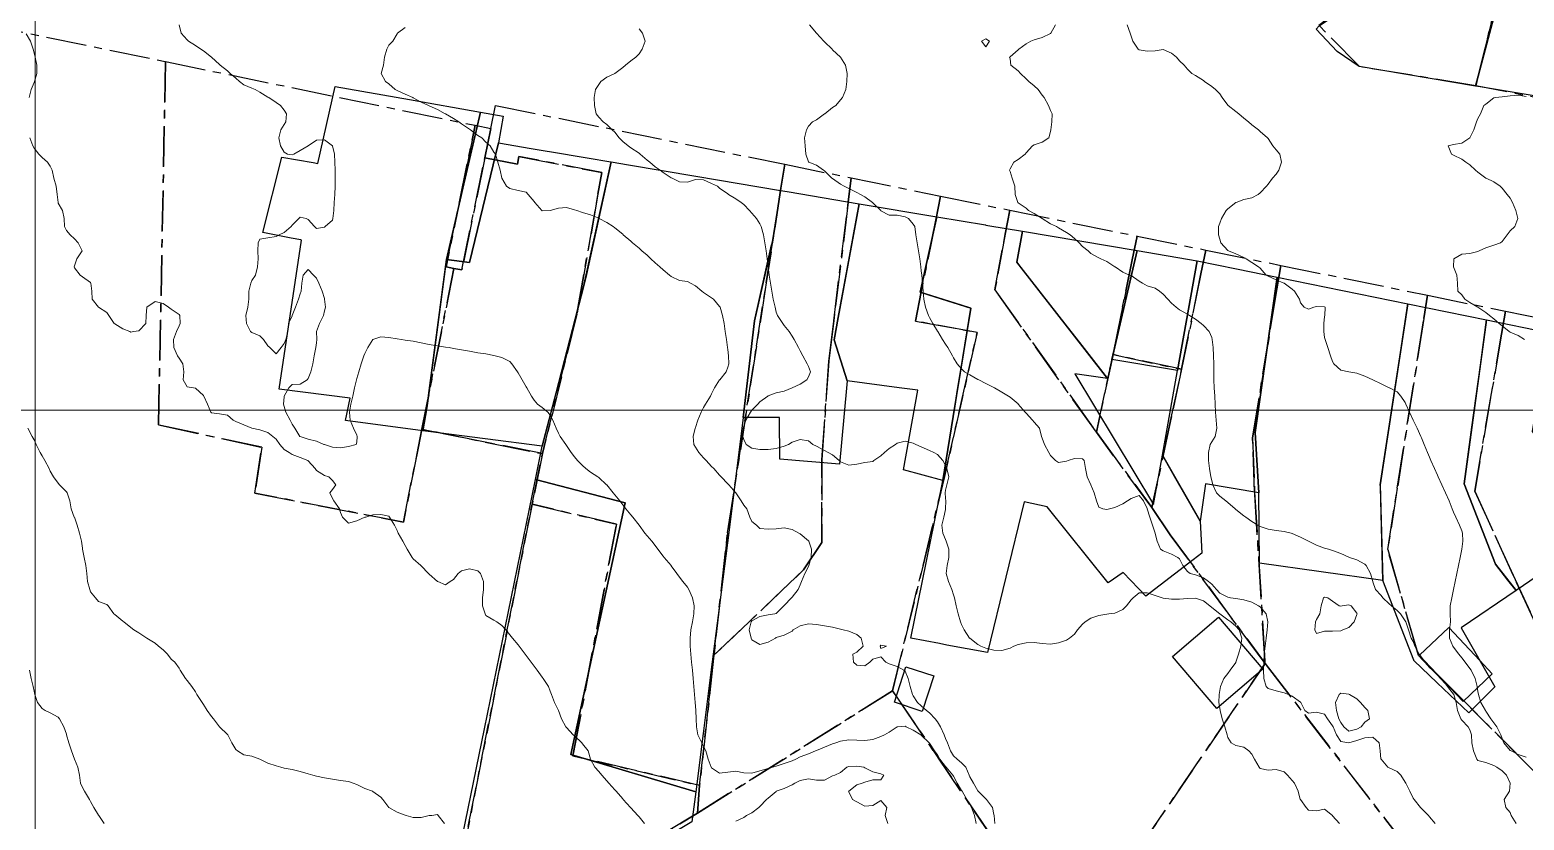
# Model space of a CAD drawing. Header units: centimetres. Extents: x 0 to 642158, y -847 to 649707.
# Drawn here: x 616666.5 to 616759.1, y 621662 to 621710.9 of the extents above; entities that cross this region are included whole.
import ezdxf

# ---------------------------------------------------------------- set-up
doc = ezdxf.new("R2010")
doc.units = ezdxf.units.CM
doc.header["$MEASUREMENT"] = 0
doc.linetypes.add('CENTERX2', pattern=[4, 2.5, -0.5, 0.5, -0.5])
doc.layers.add('MEV_grille', color=254, linetype='Continuous', lineweight=9)
doc.layers.add('WAL_topographie 0.5', color=253, linetype='Continuous', lineweight=20)
doc.layers.add('SPW_batiments', color=7, linetype='Continuous')
doc.layers.add('SPW_parcellaire cadastral', color=7, linetype='CENTERX2', lineweight=25, true_color=0xff0542)

# ---------------------------------------------------------------- blocks, each defined once
blk = doc.blocks.new('*U114')
at = {"layer": 'MEV_grille', "transparency": 33554687}
blk.add_lwpolyline([(-1338.461, 0), (1338.461, 0)], dxfattribs=at)
blk = doc.blocks.new('*U115')
at = {"layer": 'MEV_grille', "color": 0, "linetype": 'ByBlock', "lineweight": -2, "transparency": 16777216}
blk.add_blockref('*U114', (0, -700), dxfattribs=at)
blk = doc.blocks.new('*U112')
at = {"layer": 'MEV_grille', "transparency": 33554687}
blk.add_lwpolyline([(0, 1825.476), (0, -1825.476)], dxfattribs=at)
blk = doc.blocks.new('*U113')
at = {"layer": 'MEV_grille', "color": 0, "linetype": 'ByBlock', "lineweight": -2, "transparency": 16777216}
blk.add_blockref('*U112', (1300, 0), dxfattribs=at)

msp = doc.modelspace()

# ---------------------------------------------------------------- linework, layer by layer
at = {"layer": 'SPW_batiments'}
for points in [[(616762.515, 621716.487), (616762.456, 621716.174), (616767.791, 621715.397), (616768.04, 621715.34), (616765.915, 621705.626), (616760.601, 621706.713), (616756.393, 621707.411), (616756.111, 621707.447), (616757.66, 621713.297), (616757.688, 621713.459), (616757.693, 621713.622), (616758.6, 621717.423), (616762.515, 621716.487)], [(616757.688, 621713.459), (616757.66, 621713.297), (616756.111, 621707.447), (616748.903, 621708.672), (616747.537, 621709.598), (616746.222, 621710.992), (616746.418, 621711.193), (616751.35, 621714.533), (616751.499, 621714.619), (616757.688, 621713.459)], [(616691.092, 621687.528), (616690.858, 621686.099), (616686.063, 621686.725), (616686.342, 621688.125), (616681.944, 621688.677), (616683.328, 621697.912), (616683.277, 621697.922), (616682.696, 621698.038), (616680.939, 621698.387), (616682.108, 621703.052), (616684.049, 621702.722), (616684.342, 621702.672), (616685.411, 621707.44), (616690.028, 621706.62), (616694.427, 621705.84), (616693.338, 621701.139), (616692.314, 621696.718), (616692.238, 621696.139), (616691.136, 621687.8), (616691.092, 621687.528)], [(616695.829, 621705.591), (616695.542, 621703.939), (616693.732, 621696.533), (616692.322, 621696.716), (616692.314, 621696.718), (616694.427, 621705.84), (616695.829, 621705.591)], [(616698.256, 621685.133), (616691.172, 621686.058), (616690.858, 621686.099), (616691.136, 621687.8), (616692.314, 621696.718), (616693.732, 621696.533), (616695.542, 621703.939), (616697.571, 621703.597), (616699.699, 621703.238), (616700.046, 621703.18), (616701.17, 621702.99), (616702.388, 621702.785), (616702.527, 621702.762), (616700.944, 621695.593), (616700.815, 621695.01), (616698.256, 621685.133)], [(616707.774, 621701.877), (616713.024, 621700.993), (616712.542, 621697.933), (616711.401, 621692.92), (616710.712, 621686.915), (616709.829, 621679.959), (616709.235, 621675.284), (616708.707, 621671.13), (616708.225, 621667.339), (616707.766, 621663.726), (616700.031, 621666.032), (616703.4, 621681.629), (616697.834, 621683.075), (616698.256, 621685.133), (616699.114, 621688.444), (616700.815, 621695.01), (616702.527, 621702.762), (616703.601, 621702.58), (616707.774, 621701.877)], [(616714.956, 621684.177), (616714.696, 621684.199), (616712.971, 621684.344), (616712.968, 621686.921), (616710.712, 621686.915), (616711.401, 621692.92), (616712.469, 621697.613), (616712.477, 621697.651), (616712.542, 621697.933), (616712.952, 621700.538), (616713.024, 621700.993), (616713.027, 621700.992), (616713.436, 621700.923), (616717.893, 621700.172), (616716.595, 621693.125), (616716.345, 621691.743), (616717.155, 621689.187), (616716.946, 621686.931), (616716.678, 621684.032), (616714.956, 621684.177)], [(616717.893, 621700.172), (616722.704, 621699.362), (616721.682, 621694.688), (616722.585, 621694.404), (616724.819, 621693.698), (616723.937, 621688.288), (616723.828, 621687.622), (616723.078, 621683.014), (616720.648, 621683.666), (616721.539, 621688.606), (616720.387, 621688.758), (616717.155, 621689.187), (616716.345, 621691.743), (616716.595, 621693.125), (616717.146, 621696.12), (616717.893, 621700.172)], [(616724.819, 621693.698), (616724.233, 621693.884), (616721.682, 621694.688), (616722.704, 621699.362), (616725.727, 621698.852), (616725.753, 621698.848), (616725.761, 621698.846), (616725.883, 621698.826), (616728.023, 621698.465), (616727.671, 621696.538), (616727.927, 621696.211), (616730.79, 621692.548), (616731.553, 621691.573), (616733.298, 621689.341), (616731.269, 621689.633), (616736.146, 621681.52), (616736.697, 621684.588), (616738.994, 621680.567), (616739.041, 621680.484), (616739.1, 621679.325), (616739.142, 621678.51), (616738.329, 621677.888), (616735.667, 621675.852), (616735.213, 621676.326), (616734.269, 621677.311), (616733.338, 621676.67), (616729.559, 621681.386), (616728.134, 621681.694), (616725.848, 621672.349), (616723.342, 621672.817), (616722.877, 621672.904), (616721.103, 621673.236), (616723.034, 621682.796), (616723.078, 621683.014), (616723.828, 621687.622), (616723.909, 621688.118), (616723.952, 621688.384), (616724.319, 621690.633), (616724.819, 621693.698)], [(616735.123, 621697.269), (616733.298, 621689.341), (616727.671, 621696.538), (616728.023, 621698.465), (616735.123, 621697.269)], [(616737.641, 621689.841), (616733.569, 621690.52), (616735.123, 621697.269), (616738.86, 621696.624), (616737.641, 621689.841)], [(616738.86, 621696.624), (616741.285, 621696.13), (616743.802, 621695.617), (616742.456, 621685.982), (616742.678, 621682.251), (616739.374, 621682.812), (616739.042, 621680.493), (616739.041, 621680.484), (616737.533, 621683.125), (616736.697, 621684.588), (616737.641, 621689.841), (616738.86, 621696.624)], [(616742.717, 621677.894), (616742.678, 621682.251), (616742.456, 621685.982), (616743.802, 621695.617), (616751.912, 621693.964), (616750.202, 621682.751), (616750.371, 621676.81), (616742.717, 621677.894)], [(616755.213, 621673.883), (616757.31, 621670.223), (616755.7, 621668.608), (616753.73, 621670.481), (616752.288, 621671.852), (616752.277, 621671.882), (616750.371, 621676.81), (616750.206, 621682.624), (616750.202, 621682.751), (616751.451, 621690.939), (616751.912, 621693.964), (616756.785, 621692.971), (616755.404, 621682.808), (616757.345, 621677.828), (616758.617, 621676.201), (616755.213, 621673.883)], [(616758.617, 621676.201), (616758.117, 621676.841), (616757.345, 621677.828), (616755.404, 621682.808), (616755.84, 621686.011), (616755.882, 621686.324), (616756.405, 621690.172), (616756.785, 621692.971), (616760.609, 621692.192), (616759.611, 621686.047), (616762.855, 621681.925), (616764.285, 621680.063), (616766.144, 621677.643), (616764.035, 621676.206), (616762.072, 621678.555), (616758.617, 621676.201)], [(616700.031, 621666.032), (616707.766, 621663.726), (616707.528, 621661.85), (616697.875, 621656.054), (616693.513, 621653.436), (616691.791, 621653.616), (616694.666, 621667.631), (616697.834, 621683.075), (616703.4, 621681.629), (616700.031, 621666.032)], [(616740.068, 621668.892), (616737.324, 621672.106), (616740.179, 621674.543), (616742.923, 621671.329), (616740.068, 621668.892)], [(616756.381, 621671.857), (616757.148, 621671.04), (616755.331, 621669.307), (616752.931, 621671.856), (616752.631, 621672.189), (616754.447, 621673.907), (616756.381, 621671.857)], [(616722.531, 621670.903), (616721.798, 621668.703), (616720.081, 621669.269), (616720.798, 621671.47), (616722.531, 621670.903)]]:
    msp.add_lwpolyline(points, dxfattribs=at)
at = {"layer": 'SPW_parcellaire cadastral'}
for points in [[(616773.879, 621744.51), (616772.229, 621736.44), (616769.512, 621723.179), (616769.131, 621721.324), (616767.585, 621713.682), (616766.786, 621709.703), (616765.903, 621705.566), (616756.118, 621707.472), (616758.112, 621715.503), (616759.165, 621719.833), (616759.661, 621722.22), (616765.391, 621727.257), (616766.81, 621733.286), (616771.659, 621737.337), (616768.033, 621741.44), (616766.524, 621743.148), (616773.879, 621744.51)], [(616746.393, 621711.227), (616753.297, 621716.475), (616754.272, 621717.482), (616757.299, 621720.143), (616759.661, 621722.22), (616759.165, 621719.833), (616758.112, 621715.503), (616756.118, 621707.472), (616748.904, 621708.671), (616746.393, 621711.227)], [(616691.069, 621651.782), (616689.859, 621651.074), (616689.672, 621651.375), (616653.549, 621666.121), (616649.435, 621663.421), (616646.488, 621669), (616648.338, 621677.106), (616653.686, 621702.852), (616655.776, 621712.911), (616674.901, 621708.978), (616674.462, 621686.457), (616680.865, 621685.071), (616680.441, 621682.234), (616689.648, 621680.435), (616690.58, 621685.128), (616690.792, 621686.186), (616695.024, 621685.333), (616698.263, 621684.679), (616697.622, 621681.547), (616692.116, 621653.716), (616693.083, 621653.449), (616691.069, 621651.782)], [(616692.778, 621696.164), (616690.792, 621686.186), (616690.58, 621685.128), (616689.648, 621680.435), (616680.441, 621682.234), (616680.865, 621685.071), (616674.462, 621686.457), (616674.901, 621708.978), (616685.679, 621706.761), (616694.091, 621705.032), (616692.288, 621696.265), (616692.778, 621696.164)], [(616713.28, 621702.613), (616713.05, 621701.133), (616712.139, 621695.261), (616711.53, 621691.335), (616709.735, 621679.774), (616708.898, 621672.181), (616708.008, 621664.114), (616700.157, 621665.941), (616702.845, 621680.303), (616697.622, 621681.547), (616698.263, 621684.679), (616700.398, 621693.319), (616701.707, 621700.771), (616701.939, 621702.098), (616696.808, 621703.101), (616696.708, 621702.612), (616694.695, 621703.005), (616695.07, 621704.83), (616695.364, 621706.262), (616713.28, 621702.613)], [(616692.778, 621696.164), (616692.288, 621696.265), (616694.091, 621705.032), (616695.07, 621704.83), (616694.695, 621703.005), (616693.267, 621696.064), (616692.778, 621696.164)], [(616692.778, 621696.164), (616693.267, 621696.064), (616694.695, 621703.005), (616696.708, 621702.612), (616696.808, 621703.101), (616701.939, 621702.098), (616701.707, 621700.771), (616700.398, 621693.319), (616698.263, 621684.679), (616695.024, 621685.333), (616690.792, 621686.186), (616692.778, 621696.164)], [(616713.28, 621702.613), (616717.4, 621701.773), (616717.218, 621700.275), (616716.325, 621692.904), (616716.022, 621690.411), (616715.58, 621684.298), (616715.581, 621679.181), (616714.454, 621677.479), (616708.898, 621672.181), (616709.735, 621679.774), (616711.53, 621691.335), (616712.139, 621695.261), (616713.05, 621701.133), (616713.28, 621702.613)], [(616717.4, 621701.773), (616722.947, 621700.644), (616722.647, 621699.159), (616721.38, 621692.892), (616725.217, 621692.197), (616724.288, 621688.097), (616723.192, 621683.265), (616719.97, 621669.981), (616707.882, 621662.4), (616708.008, 621664.114), (616708.898, 621672.181), (616714.454, 621677.479), (616715.581, 621679.181), (616715.58, 621684.298), (616716.022, 621690.411), (616716.325, 621692.904), (616717.218, 621700.275), (616717.4, 621701.773)], [(616727.23, 621699.771), (616726.953, 621698.274), (616726.315, 621694.835), (616732.601, 621686), (616736.048, 621681.332), (616737.171, 621679.656), (616743.064, 621671.671), (616730.932, 621653.868), (616719.97, 621669.981), (616723.192, 621683.265), (616724.288, 621688.097), (616725.217, 621692.197), (616721.38, 621692.892), (616722.647, 621699.159), (616722.947, 621700.644), (616727.23, 621699.771)], [(616727.23, 621699.771), (616735.131, 621698.162), (616734.822, 621696.689), (616733.637, 621690.82), (616732.601, 621686), (616726.315, 621694.835), (616726.953, 621698.274), (616727.23, 621699.771)], [(616737.89, 621689.906), (616733.637, 621690.82), (616734.822, 621696.689), (616735.131, 621698.162), (616739.394, 621697.294), (616739.087, 621695.83), (616737.89, 621689.906)], [(616744.028, 621696.35), (616743.789, 621694.884), (616742.284, 621685.668), (616742.413, 621682.3), (616743.064, 621671.671), (616737.171, 621679.656), (616736.048, 621681.332), (616737.204, 621686.714), (616737.89, 621689.906), (616739.087, 621695.83), (616739.394, 621697.294), (616744.028, 621696.35)], [(616753.134, 621694.496), (616752.904, 621693.049), (616751.258, 621682.531), (616750.664, 621678.736), (616752.564, 621672.169), (616754.49, 621670.24), (616755.356, 621669.373), (616759.063, 621665.66), (616771.167, 621653.538), (616761.791, 621647.417), (616743.064, 621671.671), (616742.413, 621682.3), (616742.284, 621685.668), (616743.789, 621694.884), (616744.028, 621696.35), (616753.134, 621694.496)], [(616810.056, 621604.167), (616806.864, 621602.169), (616792.631, 621622.65), (616788.99, 621627.89), (616771.167, 621653.538), (616759.063, 621665.66), (616755.356, 621669.373), (616754.49, 621670.24), (616752.564, 621672.169), (616750.664, 621678.736), (616751.258, 621682.531), (616752.904, 621693.049), (616753.134, 621694.496), (616757.958, 621693.507), (616757.715, 621692.08), (616756.06, 621682.357), (616758.447, 621677.148), (616759.697, 621674.42), (616765.165, 621668.154), (616771.54, 621671.092), (616773.268, 621668.917), (616806.875, 621626.605), (616810.056, 621604.167)], [(616757.958, 621693.507), (616761.581, 621692.775), (616761.335, 621691.331), (616760.299, 621685.245), (616764.64, 621679.779), (616766.318, 621677.667), (616771.54, 621671.092), (616765.165, 621668.154), (616759.697, 621674.42), (616758.447, 621677.148), (616756.06, 621682.357), (616757.715, 621692.08), (616757.958, 621693.507)], [(616732.601, 621686), (616733.637, 621690.82), (616737.89, 621689.906), (616737.204, 621686.714), (616736.048, 621681.332), (616732.601, 621686)], [(616708.008, 621664.114), (616707.882, 621662.4), (616693.083, 621653.449), (616692.116, 621653.716), (616697.622, 621681.547), (616702.845, 621680.303), (616700.157, 621665.941), (616708.008, 621664.114)], [(616730.932, 621653.868), (616743.064, 621671.671), (616761.791, 621647.417), (616802.451, 621591.795), (616785.223, 621579.926), (616730.932, 621653.868)], [(616730.932, 621653.868), (616785.223, 621579.926), (616746.651, 621552.566), (616708.623, 621620.591), (616691.069, 621651.782), (616693.083, 621653.449), (616707.882, 621662.4), (616719.97, 621669.981), (616730.932, 621653.868)]]:
    msp.add_lwpolyline(points, dxfattribs=at)
at = {"layer": 'WAL_topographie 0.5'}
for points in [[(616666.25, 621710.694), (616666.536, 621710.25), (616666.698, 621709.75), (616666.75, 621709.523), (616666.825, 621709.25), (616666.922, 621708.75), (616666.924, 621708.25), (616666.774, 621707.75), (616666.75, 621707.683), (616666.574, 621707.25), (616666.45, 621706.75)], [(616675.75, 621711.25), (616675.861, 621710.75), (616676.25, 621710.326), (616676.324, 621710.25), (616676.75, 621709.971), (616677.079, 621709.75), (616677.25, 621709.645), (616677.75, 621709.25), (616677.75, 621709.25), (616678.25, 621708.789), (616678.294, 621708.75), (616678.75, 621708.403), (616678.905, 621708.25), (616679.25, 621707.947), (616679.478, 621707.75), (616679.75, 621707.54), (616680.25, 621707.332), (616680.457, 621707.25), (616680.75, 621707.083), (616681.25, 621706.774), (616681.293, 621706.75), (616681.75, 621706.436), (616682.029, 621706.25), (616682.25, 621705.962), (616682.391, 621705.75), (616682.35, 621705.25), (616682.25, 621705.083), (616682.05, 621704.75), (616681.924, 621704.25), (616682.033, 621703.75), (616682.25, 621703.365), (616682.464, 621703.25), (616682.75, 621703.206), (616682.85, 621703.25), (616683.25, 621703.472), (616683.75, 621703.75), (616683.75, 621703.75), (616684.25, 621704.117), (616684.75, 621704.127), (616685.25, 621703.75), (616685.25, 621703.75), (616685.379, 621703.25), (616685.397, 621702.75), (616685.417, 621702.25), (616685.417, 621701.75), (616685.41, 621701.25), (616685.386, 621700.75), (616685.36, 621700.25), (616685.34, 621699.75), (616685.279, 621699.25), (616685.25, 621699.159), (616684.8, 621698.75), (616684.75, 621698.708), (616684.25, 621698.625), (616684.139, 621698.75), (616683.75, 621699.187), (616683.625, 621699.25), (616683.25, 621699.329), (616683.171, 621699.25), (616682.75, 621698.85), (616682.685, 621698.75), (616682.25, 621698.395), (616681.944, 621698.25), (616681.75, 621698.147), (616681.25, 621698.054), (616680.75, 621697.966), (616680.641, 621697.75), (616680.618, 621697.25), (616680.632, 621696.75), (616680.601, 621696.25), (616680.472, 621695.75), (616680.25, 621695.417), (616680.188, 621695.25), (616680.073, 621694.75), (616680.053, 621694.25), (616679.996, 621693.75), (616679.887, 621693.25), (616679.917, 621692.75), (616680.162, 621692.25), (616680.25, 621692.195), (616680.75, 621691.981), (616680.964, 621691.75), (616681.25, 621691.369), (616681.369, 621691.25), (616681.75, 621690.869), (616682.07, 621691.25), (616682.25, 621691.515), (616682.355, 621691.75), (616682.476, 621692.25), (616682.529, 621692.75), (616682.75, 621693.219), (616682.757, 621693.25), (616682.949, 621693.75), (616683.152, 621694.25), (616683.25, 621694.583), (616683.302, 621694.75), (616683.347, 621695.25), (616683.438, 621695.75), (616683.75, 621696.091), (616684.063, 621695.75), (616684.25, 621695.546), (616684.401, 621695.25), (616684.614, 621694.75), (616684.75, 621694.288), (616684.762, 621694.25), (616684.81, 621693.75), (616684.75, 621693.536), (616684.683, 621693.25), (616684.436, 621692.75), (616684.264, 621692.25), (616684.274, 621691.75), (616684.25, 621691.55), (616684.215, 621691.25), (616684.119, 621690.75), (616684.033, 621690.25), (616683.913, 621689.75), (616683.75, 621689.338), (616683.675, 621689.25), (616683.25, 621688.992), (616682.75, 621688.964), (616682.542, 621688.75), (616682.261, 621688.25), (616682.25, 621688.2), (616682.215, 621687.75), (616682.25, 621687.605), (616682.357, 621687.25), (616682.621, 621686.75), (616682.75, 621686.5), (616682.919, 621686.25), (616683.228, 621685.75), (616683.25, 621685.733), (616683.75, 621685.57), (616684.25, 621685.443), (616684.72, 621685.25), (616684.75, 621685.241), (616685.25, 621685.084), (616685.75, 621685.038), (616686.25, 621685.127), (616686.717, 621685.25), (616686.75, 621685.393), (616686.786, 621685.75), (616686.75, 621685.833), (616686.558, 621686.25), (616686.342, 621686.75), (616686.303, 621687.25), (616686.389, 621687.75), (616686.5, 621688.25), (616686.611, 621688.75), (616686.729, 621689.25), (616686.75, 621689.333), (616686.875, 621689.75), (616687.035, 621690.25), (616687.198, 621690.75), (616687.25, 621690.893), (616687.433, 621691.25), (616687.75, 621691.75), (616687.75, 621691.75), (616688.25, 621691.917), (616688.75, 621691.879), (616689.25, 621691.794), (616689.528, 621691.75), (616689.75, 621691.715), (616690.25, 621691.643), (616690.75, 621691.554), (616691.25, 621691.446), (616691.75, 621691.357), (616692.25, 621691.285), (616692.472, 621691.25), (616692.75, 621691.206), (616693.25, 621691.114), (616693.75, 621691.021), (616694.25, 621690.934), (616694.75, 621690.857), (616695.25, 621690.768), (616695.327, 621690.75), (616695.75, 621690.644), (616696.25, 621690.381), (616696.37, 621690.25), (616696.711, 621689.75), (616696.75, 621689.687), (616697, 621689.25), (616697.25, 621688.813), (616697.288, 621688.75), (616697.59, 621688.25), (616697.75, 621688), (616697.948, 621687.75), (616698.25, 621687.54), (616698.596, 621687.25), (616698.75, 621687.06), (616698.912, 621686.75), (616699.114, 621686.25), (616699.25, 621685.95), (616699.373, 621685.75), (616699.704, 621685.25), (616699.75, 621685.182), (616700.052, 621684.75), (616700.25, 621684.487), (616700.44, 621684.25), (616700.75, 621683.94), (616700.961, 621683.75), (616701.25, 621683.537), (616701.699, 621683.25), (616701.75, 621683.208), (616702.239, 621682.75), (616702.25, 621682.736), (616702.639, 621682.25), (616702.75, 621682.122), (616703.065, 621681.75), (616703.25, 621681.5), (616703.435, 621681.25), (616703.75, 621680.878), (616703.859, 621680.75), (616704.25, 621680.25), (616704.25, 621680.25), (616704.609, 621679.75), (616704.75, 621679.583), (616705.039, 621679.25), (616705.25, 621678.979), (616705.42, 621678.75), (616705.75, 621678.331), (616705.818, 621678.25), (616706.239, 621677.75), (616706.25, 621677.734), (616706.587, 621677.25), (616706.75, 621677.023), (616706.975, 621676.75), (616707.25, 621676.395), (616707.344, 621676.25), (616707.569, 621675.75), (616707.671, 621675.25), (616707.652, 621674.75), (616707.574, 621674.25), (616707.468, 621673.75), (616707.417, 621673.25), (616707.427, 621672.75), (616707.463, 621672.25), (616707.511, 621671.75), (616707.563, 621671.25), (616707.611, 621670.75), (616707.656, 621670.25), (616707.7, 621669.75), (616707.736, 621669.25), (616707.75, 621669.028), (616707.765, 621668.75), (616707.789, 621668.25), (616707.817, 621667.75), (616707.896, 621667.25), (616708.135, 621666.75), (616708.25, 621666.533), (616708.398, 621666.25), (616708.536, 621665.75), (616708.716, 621665.25), (616708.75, 621665.195), (616709.25, 621664.875), (616709.75, 621664.943), (616710.25, 621664.99), (616710.75, 621664.899), (616711.25, 621664.88), (616711.75, 621665.018), (616712.25, 621665.166), (616712.519, 621665.25), (616712.75, 621665.317), (616713.25, 621665.471), (616713.75, 621665.645), (616713.978, 621665.75), (616714.25, 621665.877), (616714.75, 621666.075), (616715.2, 621666.25), (616715.25, 621666.272), (616715.75, 621666.486), (616716.25, 621666.685), (616716.442, 621666.75), (616716.75, 621666.86), (616717.25, 621666.937), (616717.75, 621666.923), (616718.25, 621666.907), (616718.75, 621666.96), (616719.25, 621667.142), (616719.464, 621667.25), (616719.75, 621667.423), (616720.25, 621667.746), (616720.292, 621667.75), (616720.75, 621667.78), (616720.808, 621667.75), (616721.25, 621667.548), (616721.716, 621667.25), (616721.75, 621667.229), (616722.229, 621666.75), (616722.25, 621666.728), (616722.57, 621666.25), (616722.75, 621666.011), (616722.898, 621665.75), (616723.25, 621665.295), (616723.291, 621665.25), (616723.704, 621664.75), (616723.75, 621664.685), (616723.967, 621664.25), (616724.25, 621663.807), (616724.281, 621663.75), (616724.568, 621663.25), (616724.75, 621662.929), (616724.865, 621662.75), (616725.052, 621662.25), (616725.153, 621661.75)], [(616689.75, 621711.093), (616689.27, 621710.75), (616689.25, 621710.708), (616688.988, 621710.25), (616688.75, 621709.987), (616688.614, 621709.75), (616688.479, 621709.25), (616688.405, 621708.75), (616688.267, 621708.25), (616688.532, 621707.75), (616688.75, 621707.59), (616689.133, 621707.25), (616689.25, 621707.181), (616689.75, 621706.963), (616690.226, 621706.75), (616690.25, 621706.739), (616690.75, 621706.469), (616691.198, 621706.25), (616691.25, 621706.229), (616691.75, 621706.002), (616692.233, 621705.75), (616692.25, 621705.741), (616692.75, 621705.459), (616693.088, 621705.25), (616693.25, 621705.125), (616693.75, 621704.787), (616693.806, 621704.75), (616694.25, 621704.398), (616694.505, 621704.25), (616694.75, 621703.99), (616695.029, 621703.75), (616695.25, 621703.37), (616695.347, 621703.25), (616695.5, 621702.75), (616695.643, 621702.25), (616695.75, 621701.75), (616695.75, 621701.75), (616696.028, 621701.25), (616696.25, 621701.117), (616696.75, 621700.985), (616697.25, 621700.879), (616697.375, 621700.75), (616697.75, 621700.314), (616697.795, 621700.25), (616698.234, 621699.75), (616698.25, 621699.737), (616698.749, 621699.75), (616698.75, 621699.75), (616699.25, 621699.891), (616699.75, 621699.929), (616700.25, 621699.8), (616700.393, 621699.75), (616700.75, 621699.634), (616701.25, 621699.482), (616701.75, 621699.272), (616701.786, 621699.25), (616702.25, 621699.009), (616702.639, 621698.75), (616702.75, 621698.68), (616703.25, 621698.273), (616703.277, 621698.25), (616703.75, 621697.844), (616703.857, 621697.75), (616704.25, 621697.406), (616704.429, 621697.25), (616704.75, 621696.973), (616704.988, 621696.75), (616705.25, 621696.511), (616705.542, 621696.25), (616705.75, 621696.071), (616706.138, 621695.75), (616706.25, 621695.65), (616706.75, 621695.406), (616707.25, 621695.339), (616707.433, 621695.25), (616707.75, 621695.083), (616708.154, 621694.75), (616708.25, 621694.672), (616708.75, 621694.345), (616708.862, 621694.25), (616709.25, 621693.808), (616709.277, 621693.75), (616709.428, 621693.25), (616709.524, 621692.75), (616709.599, 621692.25), (616709.667, 621691.75), (616709.733, 621691.25), (616709.75, 621691.125), (616709.798, 621690.75), (616709.819, 621690.25), (616709.75, 621690.045), (616709.643, 621689.75), (616709.255, 621689.25), (616709.25, 621689.244), (616708.93, 621688.75), (616708.75, 621688.39), (616708.68, 621688.25), (616708.373, 621687.75), (616708.25, 621687.535), (616708.1, 621687.25), (616707.899, 621686.75), (616707.75, 621686.304), (616707.732, 621686.25), (616707.608, 621685.75), (616707.647, 621685.25), (616707.75, 621685.083), (616707.958, 621684.75), (616708.25, 621684.427), (616708.413, 621684.25), (616708.75, 621683.892), (616708.889, 621683.75), (616709.25, 621683.355), (616709.35, 621683.25), (616709.75, 621682.812), (616709.818, 621682.75), (616710.245, 621682.25), (616710.25, 621682.243), (616710.582, 621681.75), (616710.75, 621681.493), (616710.933, 621681.25), (616711.127, 621680.75), (616711.25, 621680.478), (616711.526, 621680.25), (616711.75, 621680.032), (616712.25, 621680), (616712.75, 621680.019), (616713.25, 621680.074), (616713.75, 621679.979), (616714.157, 621679.75), (616714.25, 621679.71), (616714.75, 621679.276), (616714.769, 621679.25), (616714.939, 621678.75), (616714.932, 621678.25), (616714.782, 621677.75), (616714.75, 621677.676), (616714.539, 621677.25), (616714.332, 621676.75), (616714.25, 621676.547), (616714.124, 621676.25), (616713.75, 621675.792), (616713.709, 621675.75), (616713.25, 621675.271), (616713.224, 621675.25), (616712.75, 621674.768), (616712.667, 621674.75), (616712.25, 621674.685), (616711.75, 621674.578), (616711.25, 621674.308), (616711.202, 621674.25), (616711.085, 621673.75), (616711.196, 621673.25), (616711.25, 621673.129), (616711.75, 621672.844), (616712.25, 621673.004), (616712.717, 621673.25), (616712.75, 621673.273), (616713.25, 621673.429), (616713.75, 621673.678), (616713.808, 621673.75), (616714.25, 621674.006), (616714.75, 621674.12), (616715.25, 621674.096), (616715.75, 621674.01), (616716.25, 621673.921), (616716.75, 621673.79), (616716.9, 621673.75), (616717.25, 621673.674), (616717.75, 621673.474), (616718.012, 621673.25), (616718.144, 621672.75), (616717.75, 621672.368), (616717.515, 621672.25), (616717.539, 621671.75), (616717.75, 621671.568), (616718.25, 621671.525), (616718.55, 621671.75), (616718.75, 621671.95), (616719.25, 621672.083), (616719.544, 621671.75), (616719.75, 621671.655), (616720.25, 621671.483), (616720.662, 621671.25), (616720.75, 621671.203), (616720.943, 621670.75), (616721.069, 621670.25), (616721.196, 621669.75), (616721.25, 621669.674), (616721.511, 621669.25), (616721.75, 621669.05), (616722.067, 621668.75), (616722.25, 621668.614), (616722.603, 621668.25), (616722.75, 621668.061), (616722.934, 621667.75), (616723.158, 621667.25), (616723.25, 621667.015), (616723.367, 621666.75), (616723.554, 621666.25), (616723.75, 621665.951), (616723.982, 621665.75), (616724.25, 621665.517), (616724.508, 621665.25), (616724.707, 621664.75), (616724.75, 621664.644), (616724.978, 621664.25), (616725.25, 621663.778), (616725.276, 621663.75), (616725.75, 621663.282), (616725.784, 621663.25), (616726.165, 621662.75), (616726.25, 621662.316), (616726.266, 621662.25), (616726.299, 621661.75)], [(616704.25, 621711.006), (616704.463, 621710.75), (616704.636, 621710.25), (616704.447, 621709.75), (616704.25, 621709.468), (616704.05, 621709.25), (616703.75, 621709.016), (616703.423, 621708.75), (616703.25, 621708.621), (616702.75, 621708.25), (616702.75, 621708.25), (616702.25, 621708.015), (616701.875, 621707.75), (616701.75, 621707.55), (616701.562, 621707.25), (616701.467, 621706.75), (616701.487, 621706.25), (616701.591, 621705.75), (616701.75, 621705.54), (616702.031, 621705.25), (616702.25, 621705.083), (616702.591, 621704.75), (616702.75, 621704.602), (616703.017, 621704.25), (616703.25, 621704.032), (616703.568, 621703.75), (616703.75, 621703.638), (616704.25, 621703.312), (616704.32, 621703.25), (616704.75, 621702.878), (616704.911, 621702.75), (616705.25, 621702.46), (616705.552, 621702.25), (616705.75, 621702.106), (616706.25, 621701.781), (616706.311, 621701.75), (616706.75, 621701.53), (616707.25, 621701.507), (616707.75, 621701.674), (616708.25, 621701.645), (616708.75, 621701.413), (616709.107, 621701.25), (616709.25, 621701.141), (616709.75, 621700.776), (616709.793, 621700.75), (616710.25, 621700.474), (616710.575, 621700.25), (616710.75, 621700.123), (616711.11, 621699.75), (616711.25, 621699.593), (616711.532, 621699.25), (616711.75, 621698.921), (616711.821, 621698.75), (616711.96, 621698.25), (616712.053, 621697.75), (616712.124, 621697.25), (616712.188, 621696.75), (616712.25, 621696.279), (616712.254, 621696.25), (616712.329, 621695.75), (616712.405, 621695.25), (616712.484, 621694.75), (616712.577, 621694.25), (616712.683, 621693.75), (616712.75, 621693.441), (616712.843, 621693.25), (616713.16, 621692.75), (616713.25, 621692.629), (616713.556, 621692.25), (616713.75, 621691.958), (616713.864, 621691.75), (616714.136, 621691.25), (616714.25, 621691.042), (616714.409, 621690.75), (616714.682, 621690.25), (616714.75, 621690.083), (616714.89, 621689.75), (616714.75, 621689.434), (616714.662, 621689.25), (616714.25, 621688.988), (616713.75, 621688.75), (616713.75, 621688.75), (616713.25, 621688.547), (616712.75, 621688.445), (616712.25, 621688.265), (616712.229, 621688.25), (616711.75, 621687.89), (616711.61, 621687.75), (616711.25, 621687.365), (616711.162, 621687.25), (616710.877, 621686.75), (616710.75, 621686.372), (616710.714, 621686.25), (616710.688, 621685.75), (616710.75, 621685.553), (616710.889, 621685.25), (616711.25, 621685.016), (616711.75, 621684.935), (616712.25, 621684.94), (616712.75, 621685.007), (616713.25, 621685.146), (616713.517, 621685.25), (616713.75, 621685.386), (616714.25, 621685.564), (616714.75, 621685.463), (616715.026, 621685.25), (616715.25, 621685.139), (616715.75, 621684.876), (616715.973, 621684.75), (616716.25, 621684.596), (616716.668, 621684.25), (616716.75, 621684.177), (616717.25, 621683.956), (616717.75, 621684.03), (616718.25, 621684.135), (616718.75, 621684.193), (616718.81, 621684.25), (616719.25, 621684.545), (616719.459, 621684.75), (616719.75, 621684.988), (616720.144, 621685.25), (616720.25, 621685.332), (616720.75, 621685.459), (616721.25, 621685.321), (616721.405, 621685.25), (616721.75, 621685.094), (616722.25, 621684.871), (616722.518, 621684.75), (616722.75, 621684.618), (616723.081, 621684.25), (616723.25, 621683.943), (616723.329, 621683.75), (616723.46, 621683.25), (616723.329, 621682.75), (616723.25, 621682.412), (616723.224, 621682.25), (616723.25, 621681.927), (616723.263, 621681.75), (616723.259, 621681.25), (616723.25, 621681.21), (616723.141, 621680.75), (616723.024, 621680.25), (616723.075, 621679.75), (616723.25, 621679.355), (616723.3, 621679.25), (616723.46, 621678.75), (616723.453, 621678.25), (616723.353, 621677.75), (616723.3, 621677.25), (616723.427, 621676.75), (616723.646, 621676.25), (616723.75, 621675.938), (616723.812, 621675.75), (616723.92, 621675.25), (616724.027, 621674.75), (616724.18, 621674.25), (616724.25, 621674.099), (616724.402, 621673.75), (616724.734, 621673.25), (616724.75, 621673.235), (616725.25, 621672.855), (616725.43, 621672.75), (616725.75, 621672.629), (616726.25, 621672.491), (616726.75, 621672.47), (616727.25, 621672.63), (616727.495, 621672.75), (616727.75, 621672.846), (616728.25, 621672.962), (616728.75, 621672.98), (616729.25, 621672.912), (616729.75, 621672.878), (616730.25, 621672.957), (616730.75, 621673.111), (616730.935, 621673.25), (616731.25, 621673.486), (616731.435, 621673.75), (616731.75, 621674.101), (616731.9, 621674.25), (616732.25, 621674.474), (616732.75, 621674.646), (616733.25, 621674.734), (616733.382, 621674.75), (616733.75, 621674.792), (616734.25, 621675.023), (616734.464, 621675.25), (616734.75, 621675.628), (616734.89, 621675.75), (616735.25, 621676.055), (616735.75, 621676.057), (616736.25, 621675.895), (616736.69, 621675.75), (616736.75, 621675.731), (616737.25, 621675.649), (616737.75, 621675.651), (616738.25, 621675.701), (616738.75, 621675.727), (616739.25, 621675.556), (616739.627, 621675.25), (616739.75, 621675.145), (616740.25, 621674.757), (616740.263, 621674.75), (616740.75, 621674.37), (616740.928, 621674.25), (616741.25, 621673.986), (616741.463, 621673.75), (616741.624, 621673.25), (616741.556, 621672.75), (616741.415, 621672.25), (616741.256, 621671.75), (616741.25, 621671.731), (616740.898, 621671.25), (616740.75, 621671.059), (616740.511, 621670.75), (616740.296, 621670.25), (616740.25, 621670), (616740.206, 621669.75), (616740.194, 621669.25), (616740.25, 621668.906), (616740.273, 621668.75), (616740.399, 621668.25), (616740.562, 621667.75), (616740.712, 621667.25), (616740.75, 621667.092), (616740.967, 621666.75), (616741.25, 621666.596), (616741.75, 621666.478), (616742.06, 621666.25), (616742.25, 621666.05), (616742.412, 621665.75), (616742.692, 621665.25), (616742.75, 621665.17), (616743.25, 621665.069), (616743.75, 621665.106), (616744.25, 621664.955), (616744.458, 621664.75), (616744.75, 621664.417), (616744.888, 621664.25), (616745.104, 621663.75), (616745.245, 621663.25), (616745.25, 621663.241), (616745.611, 621662.75), (616745.75, 621662.578), (616746.25, 621662.534), (616746.75, 621662.633), (616747.236, 621662.25), (616747.25, 621662.24), (616747.67, 621661.75)], [(616714.824, 621711.25), (616715.25, 621710.75), (616715.25, 621710.75), (616715.712, 621710.25), (616715.75, 621710.205), (616716.219, 621709.75), (616716.25, 621709.712), (616716.75, 621709.25), (616716.75, 621709.25), (616717.061, 621708.75), (616717.145, 621708.25), (616717.128, 621707.75), (616717.078, 621707.25), (616716.869, 621706.75), (616716.75, 621706.603), (616716.45, 621706.25), (616716.25, 621706.125), (616715.77, 621705.75), (616715.75, 621705.735), (616715.25, 621705.371), (616715, 621705.25), (616714.75, 621704.981), (616714.643, 621704.75), (616714.506, 621704.25), (616714.548, 621703.75), (616714.602, 621703.25), (616714.75, 621702.776), (616714.773, 621702.75), (616715.25, 621702.552), (616715.694, 621702.25), (616715.75, 621702.217), (616716.21, 621701.75), (616716.25, 621701.724), (616716.75, 621701.377), (616716.975, 621701.25), (616717.25, 621701.105), (616717.75, 621700.872), (616717.978, 621700.75), (616718.25, 621700.588), (616718.723, 621700.25), (616718.75, 621700.223), (616719.241, 621699.75), (616719.25, 621699.736), (616719.75, 621699.45), (616720.25, 621699.458), (616720.75, 621699.357), (616720.96, 621699.25), (616721.25, 621698.895), (616721.342, 621698.75), (616721.417, 621698.25), (616721.495, 621697.75), (616721.586, 621697.25), (616721.661, 621696.75), (616721.724, 621696.25), (616721.75, 621696), (616721.773, 621695.75), (616721.829, 621695.25), (616721.875, 621694.75), (616721.911, 621694.25), (616722.005, 621693.75), (616722.193, 621693.25), (616722.25, 621693.125), (616722.471, 621692.75), (616722.75, 621692.275), (616722.765, 621692.25), (616723.064, 621691.75), (616723.25, 621691.468), (616723.385, 621691.25), (616723.681, 621690.75), (616723.75, 621690.625), (616723.971, 621690.25), (616724.25, 621689.944), (616724.432, 621689.75), (616724.75, 621689.563), (616725.25, 621689.284), (616725.311, 621689.25), (616725.75, 621689.034), (616726.25, 621688.773), (616726.295, 621688.75), (616726.75, 621688.491), (616727.15, 621688.25), (616727.25, 621688.183), (616727.75, 621687.761), (616727.761, 621687.75), (616728.19, 621687.25), (616728.25, 621687.179), (616728.641, 621686.75), (616728.75, 621686.631), (616729.076, 621686.25), (616729.209, 621685.75), (616729.25, 621685.631), (616729.383, 621685.25), (616729.65, 621684.75), (616729.75, 621684.574), (616730.064, 621684.25), (616730.25, 621684.138), (616730.75, 621684.215), (616730.845, 621684.25), (616731.25, 621684.375), (616731.75, 621684.357), (616731.836, 621684.25), (616731.921, 621683.75), (616732.029, 621683.25), (616732.25, 621682.75), (616732.25, 621682.75), (616732.458, 621682.25), (616732.601, 621681.75), (616732.75, 621681.357), (616733, 621681.25), (616733.25, 621681.209), (616733.417, 621681.25), (616733.75, 621681.331), (616734.25, 621681.558), (616734.528, 621681.75), (616734.75, 621681.9), (616735.25, 621682.089), (616735.526, 621681.75), (616735.75, 621681.278), (616735.758, 621681.25), (616735.917, 621680.75), (616736.083, 621680.25), (616736.242, 621679.75), (616736.25, 621679.721), (616736.375, 621679.25), (616736.587, 621678.75), (616736.75, 621678.652), (616737.25, 621678.453), (616737.652, 621678.25), (616737.75, 621678.159), (616737.968, 621677.75), (616738.25, 621677.378), (616738.411, 621677.25), (616738.75, 621677.158), (616739.25, 621676.991), (616739.546, 621676.75), (616739.75, 621676.586), (616740.04, 621676.25), (616740.25, 621676.039), (616740.75, 621675.781), (616740.92, 621675.75), (616741.25, 621675.706), (616741.75, 621675.625), (616742.25, 621675.479), (616742.643, 621675.25), (616742.75, 621675.174), (616743.129, 621674.75), (616743.224, 621674.25), (616743.186, 621673.75), (616743.137, 621673.25), (616743.063, 621672.75), (616743.005, 621672.25), (616742.982, 621671.75), (616742.973, 621671.25), (616742.992, 621670.75), (616743.131, 621670.25), (616743.25, 621670.124), (616743.75, 621669.969), (616744.25, 621669.845), (616744.504, 621669.75), (616744.75, 621669.651), (616745.25, 621669.277), (616745.272, 621669.25), (616745.531, 621668.75), (616745.75, 621668.585), (616746.25, 621668.662), (616746.75, 621668.538), (616746.931, 621668.25), (616747.25, 621667.811), (616747.28, 621667.75), (616747.479, 621667.25), (616747.75, 621666.841), (616748.25, 621666.763), (616748.75, 621666.898), (616749.25, 621667.066), (616749.75, 621667.098), (616750.138, 621666.75), (616750.19, 621666.25), (616750.246, 621665.75), (616750.25, 621665.743), (616750.677, 621665.25), (616750.75, 621665.201), (616751.25, 621664.979), (616751.484, 621664.75), (616751.75, 621664.32), (616751.784, 621664.25), (616752.027, 621663.75), (616752.25, 621663.335), (616752.299, 621663.25), (616752.693, 621662.75), (616752.75, 621662.692), (616753.183, 621662.25), (616753.25, 621662.174), (616753.602, 621661.75)], [(616730.068, 621711.25), (616729.788, 621710.75), (616729.75, 621710.714), (616729.25, 621710.465), (616728.75, 621710.326), (616728.55, 621710.25), (616728.25, 621710.087), (616727.794, 621709.75), (616727.75, 621709.707), (616727.25, 621709.267), (616727.226, 621709.25), (616727.25, 621709.15), (616727.306, 621708.75), (616727.75, 621708.402), (616727.902, 621708.25), (616728.25, 621707.902), (616728.421, 621707.75), (616728.75, 621707.474), (616729, 621707.25), (616729.25, 621706.906), (616729.364, 621706.75), (616729.639, 621706.25), (616729.75, 621705.938), (616729.861, 621705.75), (616729.85, 621705.25), (616729.774, 621704.75), (616729.75, 621704.65), (616729.659, 621704.25), (616729.25, 621703.985), (616728.75, 621703.823), (616728.65, 621703.75), (616728.25, 621703.321), (616728.185, 621703.25), (616727.75, 621702.904), (616727.489, 621702.75), (616727.25, 621702.327), (616727.222, 621702.25), (616727.25, 621702.167), (616727.393, 621701.75), (616727.55, 621701.25), (616727.561, 621700.75), (616727.731, 621700.25), (616727.75, 621700.234), (616728.25, 621699.894), (616728.403, 621699.75), (616728.75, 621699.559), (616729.25, 621699.25), (616729.25, 621699.25), (616729.75, 621698.921), (616730.122, 621698.75), (616730.25, 621698.682), (616730.75, 621698.394), (616730.971, 621698.25), (616731.25, 621698.005), (616731.534, 621697.75), (616731.75, 621697.524), (616732.088, 621697.25), (616732.25, 621697.093), (616732.75, 621696.823), (616732.879, 621696.75), (616733.25, 621696.595), (616733.75, 621696.256), (616733.759, 621696.25), (616734.25, 621695.923), (616734.664, 621695.75), (616734.75, 621695.712), (616735.25, 621695.373), (616735.452, 621695.25), (616735.75, 621695.087), (616736.25, 621694.94), (616736.521, 621694.75), (616736.75, 621694.554), (616737.026, 621694.25), (616737.25, 621694.004), (616737.552, 621693.75), (616737.75, 621693.597), (616738.25, 621693.331), (616738.386, 621693.25), (616738.75, 621693.008), (616739.097, 621692.75), (616739.25, 621692.625), (616739.602, 621692.25), (616739.75, 621691.885), (616739.784, 621691.75), (616739.835, 621691.25), (616739.873, 621690.75), (616739.892, 621690.25), (616739.893, 621689.75), (616739.893, 621689.25), (616739.911, 621688.75), (616739.946, 621688.25), (616739.967, 621687.75), (616739.983, 621687.25), (616740.031, 621686.75), (616740.077, 621686.25), (616739.957, 621685.75), (616739.75, 621685.417), (616739.665, 621685.25), (616739.55, 621684.75), (616739.56, 621684.25), (616739.616, 621683.75), (616739.703, 621683.25), (616739.75, 621683.009), (616739.827, 621682.75), (616740.047, 621682.25), (616740.25, 621682.047), (616740.629, 621681.75), (616740.75, 621681.66), (616741.209, 621681.25), (616741.25, 621681.213), (616741.75, 621680.828), (616741.865, 621680.75), (616742.25, 621680.467), (616742.609, 621680.25), (616742.75, 621680.16), (616743.25, 621679.992), (616743.75, 621679.911), (616744.25, 621679.863), (616744.687, 621679.75), (616744.75, 621679.733), (616745.25, 621679.5), (616745.75, 621679.25), (616745.75, 621679.25), (616746.25, 621679.008), (616746.75, 621678.819), (616747, 621678.75), (616747.25, 621678.681), (616747.75, 621678.492), (616748.25, 621678.265), (616748.292, 621678.25), (616748.75, 621678.105), (616749.25, 621677.838), (616749.318, 621677.75), (616749.603, 621677.25), (616749.741, 621676.75), (616749.75, 621676.73), (616749.912, 621676.25), (616750.25, 621675.888), (616750.363, 621675.75), (616750.75, 621675.368), (616750.891, 621675.25), (616751.25, 621674.957), (616751.457, 621674.75), (616751.75, 621674.325), (616751.789, 621674.25), (616751.942, 621673.75), (616752.12, 621673.25), (616752.25, 621673.041), (616752.345, 621672.75), (616752.614, 621672.25), (616752.75, 621672.071), (616752.974, 621671.75), (616753.25, 621671.433), (616753.436, 621671.25), (616753.75, 621670.949), (616753.941, 621670.75), (616754.25, 621670.411), (616754.379, 621670.25), (616754.75, 621669.773), (616754.762, 621669.75), (616754.901, 621669.25), (616754.986, 621668.75), (616755.188, 621668.25), (616755.25, 621668.157), (616755.648, 621667.75), (616755.75, 621667.554), (616755.863, 621667.25), (616755.871, 621666.75), (616755.985, 621666.25), (616756.179, 621665.75), (616756.25, 621665.65), (616756.75, 621665.531), (616757.25, 621665.345), (616757.422, 621665.25), (616757.75, 621665.027), (616758.027, 621664.75), (616758.25, 621664.25), (616758.25, 621664.25), (616758.25, 621664.25), (616758.219, 621663.75), (616757.88, 621663.25), (616757.983, 621662.75), (616758.25, 621662.43), (616758.324, 621662.25), (616758.627, 621661.75)], [(616734.52, 621711.25), (616734.701, 621710.75), (616734.75, 621710.558), (616734.863, 621710.25), (616735.187, 621709.75), (616735.25, 621709.705), (616735.75, 621709.617), (616736.25, 621709.654), (616736.75, 621709.738), (616737.25, 621709.5), (616737.562, 621709.25), (616737.75, 621709.019), (616738.042, 621708.75), (616738.25, 621708.512), (616738.525, 621708.25), (616738.75, 621708.114), (616739.25, 621707.8), (616739.307, 621707.75), (616739.75, 621707.427), (616739.986, 621707.25), (616740.25, 621706.971), (616740.406, 621706.75), (616740.75, 621706.279), (616740.779, 621706.25), (616741.25, 621705.894), (616741.431, 621705.75), (616741.75, 621705.469), (616742.031, 621705.25), (616742.25, 621705.061), (616742.646, 621704.75), (616742.75, 621704.656), (616743.214, 621704.25), (616743.25, 621704.208), (616743.547, 621703.75), (616743.75, 621703.516), (616743.98, 621703.25), (616744.083, 621702.75), (616743.906, 621702.25), (616743.75, 621702), (616743.529, 621701.75), (616743.25, 621701.385), (616743.15, 621701.25), (616742.75, 621700.85), (616742.629, 621700.75), (616742.25, 621700.53), (616741.75, 621700.433), (616741.272, 621700.25), (616741.25, 621700.237), (616740.75, 621699.845), (616740.65, 621699.75), (616740.36, 621699.25), (616740.25, 621698.969), (616740.177, 621698.75), (616740.18, 621698.25), (616740.25, 621697.981), (616740.315, 621697.75), (616740.75, 621697.274), (616740.79, 621697.25), (616741.25, 621697.07), (616741.75, 621696.835), (616741.888, 621696.75), (616742.25, 621696.517), (616742.65, 621696.25), (616742.75, 621696.18), (616743.135, 621695.75), (616743.25, 621695.673), (616743.75, 621695.443), (616744.221, 621695.25), (616744.25, 621695.236), (616744.75, 621694.871), (616744.881, 621694.75), (616745.188, 621694.25), (616745.25, 621694.031), (616745.475, 621693.75), (616745.75, 621693.625), (616746.074, 621693.75), (616746.25, 621693.799), (616746.75, 621693.779), (616746.777, 621693.75), (616746.758, 621693.25), (616746.75, 621693.179), (616746.7, 621692.75), (616746.697, 621692.25), (616746.75, 621691.875), (616746.779, 621691.75), (616746.958, 621691.25), (616747.122, 621690.75), (616747.25, 621690.393), (616747.319, 621690.25), (616747.75, 621689.859), (616748.25, 621689.75), (616748.25, 621689.75), (616748.75, 621689.658), (616749.25, 621689.479), (616749.75, 621689.25), (616749.75, 621689.25), (616750.25, 621689), (616750.75, 621688.765), (616750.778, 621688.75), (616751.25, 621688.507), (616751.475, 621688.25), (616751.75, 621687.843), (616751.793, 621687.75), (616752.021, 621687.25), (616752.25, 621686.75), (616752.25, 621686.75), (616752.479, 621686.25), (616752.707, 621685.75), (616752.75, 621685.654), (616752.928, 621685.25), (616753.133, 621684.75), (616753.25, 621684.47), (616753.343, 621684.25), (616753.569, 621683.75), (616753.75, 621683.346), (616753.793, 621683.25), (616754.021, 621682.75), (616754.25, 621682.25), (616754.25, 621682.25), (616754.467, 621681.75), (616754.667, 621681.25), (616754.75, 621681.058), (616754.886, 621680.75), (616755.114, 621680.25), (616755.25, 621679.886), (616755.297, 621679.75), (616755.326, 621679.25), (616755.25, 621678.75), (616755.25, 621678.75), (616755.15, 621678.25), (616755.05, 621677.75), (616754.95, 621677.25), (616754.85, 621676.75), (616754.75, 621676.25), (616754.75, 621676.25), (616754.63, 621675.75), (616754.53, 621675.25), (616754.544, 621674.75), (616754.549, 621674.25), (616754.494, 621673.75), (616754.49, 621673.25), (616754.704, 621672.75), (616754.75, 621672.692), (616755.08, 621672.25), (616755.25, 621672.027), (616755.456, 621671.75), (616755.75, 621671.37), (616755.84, 621671.25), (616756.085, 621670.75), (616756.2, 621670.25), (616756.25, 621669.929), (616756.281, 621669.75), (616756.446, 621669.25), (616756.726, 621668.75), (616756.75, 621668.717), (616757.065, 621668.25), (616757.25, 621667.992), (616757.438, 621667.75), (616757.667, 621667.25), (616757.75, 621667.02), (616757.864, 621666.75), (616758.25, 621666.289), (616758.312, 621666.25), (616758.75, 621666.041), (616759.25, 621665.869)], [(616725.75, 621709.886), (616725.979, 621710.25), (616725.75, 621710.39), (616725.474, 621710.25), (616725.75, 621709.886)], [(616759.25, 621706.806), (616758.75, 621706.893), (616758.25, 621706.853), (616757.75, 621706.788), (616757.35, 621706.75), (616757.25, 621706.733), (616756.75, 621706.333), (616756.632, 621706.25), (616756.408, 621705.75), (616756.25, 621705.45), (616756.176, 621705.25), (616756.009, 621704.75), (616755.75, 621704.25), (616755.75, 621704.25), (616755.25, 621703.921), (616754.75, 621703.842), (616754.404, 621703.75), (616754.615, 621703.25), (616754.75, 621703.184), (616755.25, 621702.931), (616755.5, 621702.75), (616755.75, 621702.588), (616756.115, 621702.25), (616756.25, 621702.122), (616756.75, 621701.76), (616756.775, 621701.75), (616757.25, 621701.529), (616757.625, 621701.25), (616757.75, 621701.132), (616758.075, 621700.75), (616758.25, 621700.517), (616758.398, 621700.25), (616758.601, 621699.75), (616758.735, 621699.25), (616758.55, 621698.75), (616758.25, 621698.489), (616758.067, 621698.25), (616757.75, 621697.837), (616757.659, 621697.75), (616757.25, 621697.595), (616756.75, 621697.444), (616756.337, 621697.25), (616756.25, 621697.199), (616755.75, 621697.091), (616755.25, 621697.037), (616754.771, 621696.75), (616754.75, 621696.25), (616754.954, 621695.75), (616754.989, 621695.25), (616755.012, 621694.75), (616755.25, 621694.523), (616755.438, 621694.25), (616755.75, 621694.05), (616756.25, 621693.75), (616756.25, 621693.75), (616756.75, 621693.435), (616756.974, 621693.25), (616757.25, 621693.031), (616757.579, 621692.75), (616757.75, 621692.591), (616758.191, 621692.25), (616758.25, 621692.214), (616758.75, 621691.997), (616759.139, 621691.75)], [(616666.486, 621704.25), (616666.671, 621703.75), (616666.75, 621703.607), (616667.05, 621703.25), (616667.25, 621703.032), (616667.592, 621702.75), (616667.75, 621702.5), (616667.87, 621702.25), (616667.966, 621701.75), (616668.121, 621701.25), (616668.189, 621700.75), (616668.234, 621700.25), (616668.25, 621700.214), (616668.51, 621699.75), (616668.62, 621699.25), (616668.646, 621698.75), (616668.75, 621698.5), (616668.981, 621698.25), (616669.25, 621698), (616669.484, 621697.75), (616669.721, 621697.25), (616669.402, 621696.75), (616669.25, 621696.312), (616669.234, 621696.25), (616669.25, 621696.204), (616669.607, 621695.75), (616669.75, 621695.632), (616670.25, 621695.281), (616670.268, 621695.25), (616670.33, 621694.75), (616670.355, 621694.25), (616670.75, 621693.75), (616670.75, 621693.75), (616671.25, 621693.417), (616671.382, 621693.25), (616671.717, 621692.75), (616671.75, 621692.725), (616672.25, 621692.417), (616672.694, 621692.25), (616672.75, 621692.217), (616672.917, 621692.25), (616673.25, 621692.3), (616673.678, 621692.75), (616673.689, 621693.25), (616673.75, 621693.75), (616673.75, 621693.75), (616674.25, 621694.115), (616674.75, 621693.985), (616675.083, 621693.75), (616675.25, 621693.629), (616675.75, 621693.301), (616675.79, 621693.25), (616675.799, 621692.75), (616675.75, 621692.611), (616675.574, 621692.25), (616675.383, 621691.75), (616675.405, 621691.25), (616675.632, 621690.75), (616675.75, 621690.588), (616675.979, 621690.25), (616676.033, 621689.75), (616675.994, 621689.25), (616676.25, 621688.814), (616676.625, 621688.75), (616676.75, 621688.729), (616677.25, 621688.281), (616677.273, 621688.25), (616677.5, 621687.75), (616677.702, 621687.25), (616677.75, 621687.218), (616678.25, 621687.141), (616678.75, 621687.054), (616679.1, 621686.75), (616679.25, 621686.675), (616679.75, 621686.461), (616680.25, 621686.25), (616680.25, 621686.25), (616680.75, 621686.159), (616681.25, 621685.994), (616681.549, 621685.75), (616681.75, 621685.583), (616681.978, 621685.25), (616682.25, 621684.946), (616682.569, 621684.75), (616682.75, 621684.634), (616683.25, 621684.442), (616683.728, 621684.25), (616683.75, 621684.225), (616684.167, 621683.75), (616684.25, 621683.638), (616684.75, 621683.318), (616685.029, 621683.25), (616685.25, 621683.008), (616685.455, 621682.75), (616685.25, 621682.454), (616685.088, 621682.25), (616685.25, 621681.906), (616685.328, 621681.75), (616685.675, 621681.25), (616685.75, 621681.036), (616685.879, 621680.75), (616686.25, 621680.379), (616686.75, 621680.519), (616687.25, 621680.737), (616687.313, 621680.75), (616687.75, 621680.88), (616688.25, 621680.912), (616688.75, 621680.798), (616688.793, 621680.75), (616689.087, 621680.25), (616689.25, 621679.923), (616689.314, 621679.75), (616689.606, 621679.25), (616689.75, 621678.984), (616689.875, 621678.75), (616690.189, 621678.25), (616690.25, 621678.162), (616690.733, 621677.75), (616690.75, 621677.735), (616691.207, 621677.25), (616691.25, 621677.214), (616691.75, 621676.762), (616691.781, 621676.75), (616692.25, 621676.547), (616692.538, 621676.75), (616692.75, 621676.878), (616693.031, 621677.25), (616693.25, 621677.414), (616693.75, 621677.543), (616694.25, 621677.406), (616694.419, 621677.25), (616694.619, 621676.75), (616694.617, 621676.25), (616694.538, 621675.75), (616694.542, 621675.25), (616694.706, 621674.75), (616694.75, 621674.65), (616695.25, 621674.356), (616695.434, 621674.25), (616695.75, 621674.019), (616696, 621673.75), (616696.25, 621673.458), (616696.417, 621673.25), (616696.75, 621672.833), (616696.813, 621672.75), (616697.187, 621672.25), (616697.25, 621672.167), (616697.562, 621671.75), (616697.75, 621671.5), (616697.938, 621671.25), (616698.25, 621670.833), (616698.315, 621670.75), (616698.636, 621670.25), (616698.75, 621669.964), (616698.831, 621669.75), (616699.021, 621669.25), (616699.25, 621668.75), (616699.25, 621668.75), (616699.453, 621668.25), (616699.714, 621667.75), (616699.75, 621667.715), (616700.175, 621667.25), (616700.25, 621667.18), (616700.707, 621666.75), (616700.75, 621666.689), (616701.095, 621666.25), (616701.25, 621665.75), (616701.25, 621665.75), (616701.518, 621665.25), (616701.75, 621664.979), (616701.94, 621664.75), (616702.25, 621664.389), (616702.375, 621664.25), (616702.75, 621663.833), (616702.825, 621663.75), (616703.25, 621663.278), (616703.275, 621663.25), (616703.725, 621662.75), (616703.75, 621662.722), (616704.175, 621662.25), (616704.25, 621662.162), (616704.591, 621661.75)], [(616666.373, 621686.25), (616666.636, 621685.75), (616666.75, 621685.526), (616666.877, 621685.25), (616667.13, 621684.75), (616667.25, 621684.553), (616667.417, 621684.25), (616667.676, 621683.75), (616667.75, 621683.603), (616667.961, 621683.25), (616668.25, 621682.848), (616668.333, 621682.75), (616668.75, 621682.315), (616668.802, 621682.25), (616668.974, 621681.75), (616669.045, 621681.25), (616669.244, 621680.75), (616669.25, 621680.739), (616669.422, 621680.25), (616669.57, 621679.75), (616669.684, 621679.25), (616669.75, 621678.818), (616669.76, 621678.75), (616669.857, 621678.25), (616669.958, 621677.75), (616670.014, 621677.25), (616670.07, 621676.75), (616670.201, 621676.25), (616670.25, 621676.109), (616670.561, 621675.75), (616670.75, 621675.52), (616671.25, 621675.331), (616671.341, 621675.25), (616671.699, 621674.75), (616671.75, 621674.699), (616672.25, 621674.288), (616672.313, 621674.25), (616672.75, 621673.9), (616672.938, 621673.75), (616673.25, 621673.58), (616673.75, 621673.25), (616673.75, 621673.25), (616674.25, 621672.939), (616674.468, 621672.75), (616674.75, 621672.516), (616675.022, 621672.25), (616675.25, 621671.95), (616675.483, 621671.75), (616675.75, 621671.386), (616675.814, 621671.25), (616676.145, 621670.75), (616676.25, 621670.609), (616676.538, 621670.25), (616676.75, 621669.91), (616676.843, 621669.75), (616677.16, 621669.25), (616677.25, 621669.132), (616677.484, 621668.75), (616677.75, 621668.383), (616677.878, 621668.25), (616678.25, 621667.75), (616678.25, 621667.75), (616678.75, 621667.269), (616678.769, 621667.25), (616679, 621666.75), (616679.25, 621666.345), (616679.361, 621666.25), (616679.75, 621666.009), (616680.25, 621665.937), (616680.75, 621665.75), (616680.75, 621665.75), (616681.25, 621665.494), (616681.75, 621665.333), (616682.042, 621665.25), (616682.25, 621665.181), (616682.75, 621665.104), (616683.25, 621664.984), (616683.75, 621664.835), (616684.031, 621664.75), (616684.25, 621664.692), (616684.75, 621664.593), (616685.25, 621664.505), (616685.75, 621664.41), (616686.25, 621664.359), (616686.536, 621664.25), (616686.75, 621664.171), (616687.25, 621663.917), (616687.727, 621663.75), (616687.75, 621663.741), (616688.25, 621663.381), (616688.365, 621663.25), (616688.75, 621662.75), (616688.75, 621662.75), (616689.25, 621662.459), (616689.75, 621662.273), (616689.821, 621662.25), (616690.25, 621662.128), (616690.75, 621662.123), (616691.25, 621662.241), (616691.417, 621662.25), (616691.75, 621662.313), (616691.8, 621662.25), (616692.196, 621661.75)], [(616747.75, 621673.696), (616747.875, 621673.75), (616748.25, 621673.895), (616748.583, 621674.25), (616748.75, 621674.708), (616748.762, 621674.75), (616748.75, 621674.796), (616748.393, 621675.25), (616748.25, 621675.307), (616747.85, 621675.25), (616747.75, 621675.232), (616747.65, 621675.25), (616747.25, 621675.536), (616746.95, 621675.75), (616746.75, 621675.785), (616746.683, 621675.75), (616746.542, 621675.25), (616746.459, 621674.75), (616746.25, 621674.393), (616746.187, 621674.25), (616746.145, 621673.75), (616746.25, 621673.528), (616746.75, 621673.667), (616747.25, 621673.679), (616747.75, 621673.696)], [(616719.583, 621672.75), (616719.25, 621672.607), (616719.194, 621672.75), (616719.25, 621672.806), (616719.583, 621672.75)], [(616666.462, 621671.25), (616666.561, 621670.75), (616666.703, 621670.25), (616666.75, 621669.964), (616666.798, 621669.75), (616666.952, 621669.25), (616667.25, 621668.882), (616667.43, 621668.75), (616667.75, 621668.619), (616668.25, 621668.339), (616668.32, 621668.25), (616668.595, 621667.75), (616668.75, 621667.292), (616668.76, 621667.25), (616668.896, 621666.75), (616669.064, 621666.25), (616669.25, 621665.75), (616669.25, 621665.75), (616669.463, 621665.25), (616669.567, 621664.75), (616669.636, 621664.25), (616669.75, 621663.986), (616669.885, 621663.75), (616670.187, 621663.25), (616670.25, 621663.125), (616670.458, 621662.75), (616670.75, 621662.275), (616670.768, 621662.25), (616671.098, 621661.75)], [(616748.75, 621667.609), (616749.024, 621667.75), (616749.25, 621668.037), (616749.54, 621668.25), (616749.437, 621668.75), (616749.25, 621668.948), (616748.969, 621669.25), (616748.75, 621669.475), (616748.288, 621669.75), (616748.25, 621669.778), (616747.75, 621669.84), (616747.661, 621669.75), (616747.421, 621669.25), (616747.48, 621668.75), (616747.642, 621668.25), (616747.75, 621668.01), (616747.935, 621667.75), (616748.25, 621667.483), (616748.75, 621667.609)], [(616710.25, 621661.893), (616710.75, 621662.134), (616710.909, 621662.25), (616711.25, 621662.419), (616711.68, 621662.75), (616711.75, 621662.81), (616712.162, 621663.25), (616712.25, 621663.324), (616712.75, 621663.745), (616712.761, 621663.75), (616713.25, 621663.926), (616713.75, 621664.146), (616713.917, 621664.25), (616714.25, 621664.411), (616714.75, 621664.519), (616715.25, 621664.431), (616715.75, 621664.447), (616716.25, 621664.702), (616716.393, 621664.75), (616716.75, 621664.913), (616717.128, 621665.25), (616717.25, 621665.289), (616717.75, 621665.31), (616718.178, 621665.25), (616718.25, 621665.209), (616718.75, 621664.948), (616719.25, 621664.832), (616719.429, 621664.75), (616719.25, 621664.456), (616718.75, 621664.462), (616718.25, 621664.314), (616718.083, 621664.25), (616717.75, 621664.146), (616717.25, 621663.769), (616717.242, 621663.75), (616717.25, 621663.726), (616717.483, 621663.25), (616717.75, 621663.092), (616718.25, 621662.829), (616718.75, 621662.875), (616719.25, 621663.185), (616719.607, 621662.75), (616719.516, 621662.25), (616719.668, 621661.75)]]:
    msp.add_lwpolyline(points, dxfattribs=at)

# ---------------------------------------------------------------- block references
at = {"layer": 'MEV_grille', "transparency": 33554687}
for name, p in [('*U113', (615366.814, 620593.644)), ('*U115', (616669.481, 622387.381))]:
    msp.add_blockref(name, p, dxfattribs=at)

doc.saveas('drawing.dxf')
